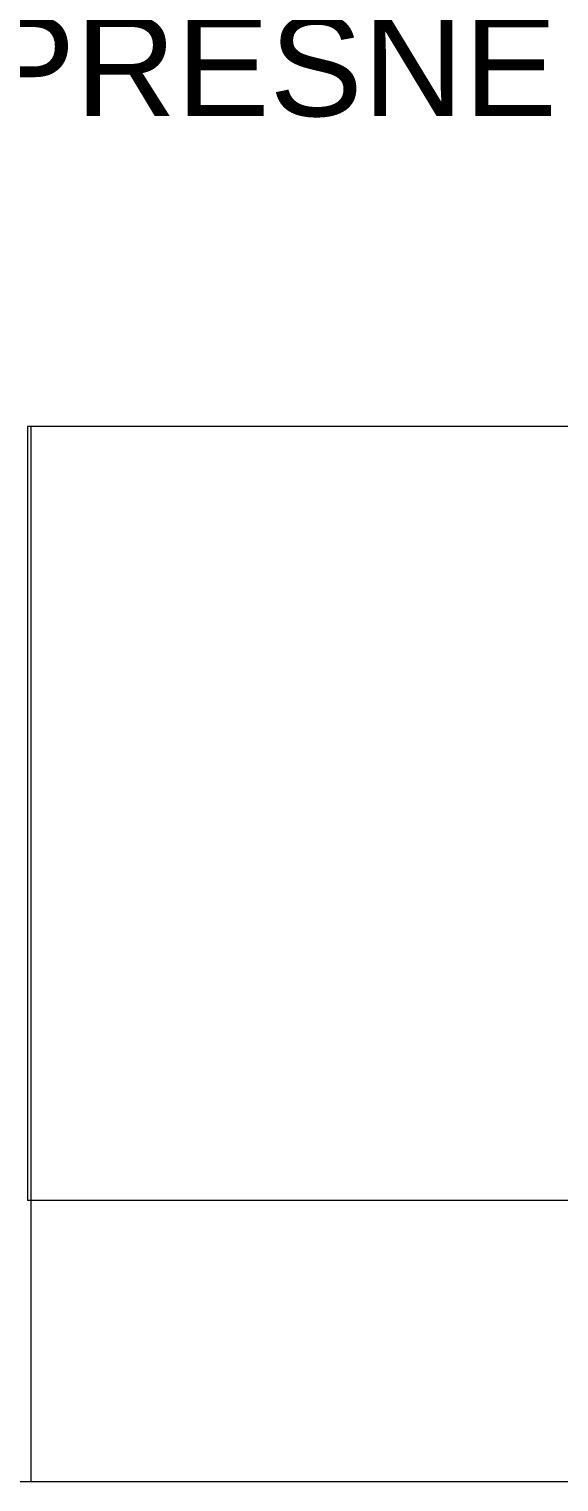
# Model space of a CAD drawing. Header units: millimetres. Extents: x 2179 to 48742, y 3478 to 161002.
# Drawn here: x 33504 to 34457, y 148233 to 150848 of the extents above; entities that cross this region are included whole.
import ezdxf

# ---------------------------------------------------------------- set-up
doc = ezdxf.new("R2010")
doc.units = ezdxf.units.MM
doc.layers.add('0-1', color=7, linetype='Continuous', lineweight=9)
doc.layers.add('2966-1_navrh dispozice stroju-HK_02_dwg-1', color=7, linetype='Continuous', lineweight=9, true_color=0x919191)
doc.layers.add('G-ANNO-TEXT-2', color=9, linetype='Continuous', lineweight=9, true_color=0x808080)
doc.styles.add('Arial_4', font='arial.ttf', dxfattribs={"height": 180})

# ---------------------------------------------------------------- blocks, each defined once
blk = doc.blocks.new('2966-1_navrh dispozice stroju-HK_02_dwg-876232-1NP _ stroje')
at = {"layer": '0-1'}
blk.add_line((-66604.6, 60030.2), (-66171.3, 59769.7), dxfattribs=at)
at = {"layer": '0-1', "flags": 128}
for points in [[(-64927.6, 61838.7), (-66298.5, 59558), (-66295.1, 59555.9), (-66298.5, 59558), (-66300.1, 59555.4), (-66296.6, 59553.4)], [(-67802.1, 60743), (-66608.7, 60025.6), (-66042, 60968.4), (-67235.4, 61685.8), (-67802.1, 60743)], [(-67229.9, 61689.5), (-67232.3, 61690.9), (-67799, 60748.2), (-66605.6, 60030.8), (-66038.9, 60973.5)]]:
    blk.add_lwpolyline(points, dxfattribs=at)

msp = doc.modelspace()

# ---------------------------------------------------------------- block references
at = {"layer": '2966-1_navrh dispozice stroju-HK_02_dwg-1', "rotation": 301.0103595051887}
msp.add_blockref('2966-1_navrh dispozice stroju-HK_02_dwg-876232-1NP _ stroje', (16370.5, 60726.8), dxfattribs=at)

# ---------------------------------------------------------------- texts
at = {"layer": 'G-ANNO-TEXT-2', "insert": (32469.1, 150870.8), "char_height": 180, "width": 3030.379, "attachment_point": 1, "style": 'Arial_4'}
msp.add_mtext('BUDE UPŘESNĚNO', dxfattribs=at)

doc.saveas('drawing.dxf')
